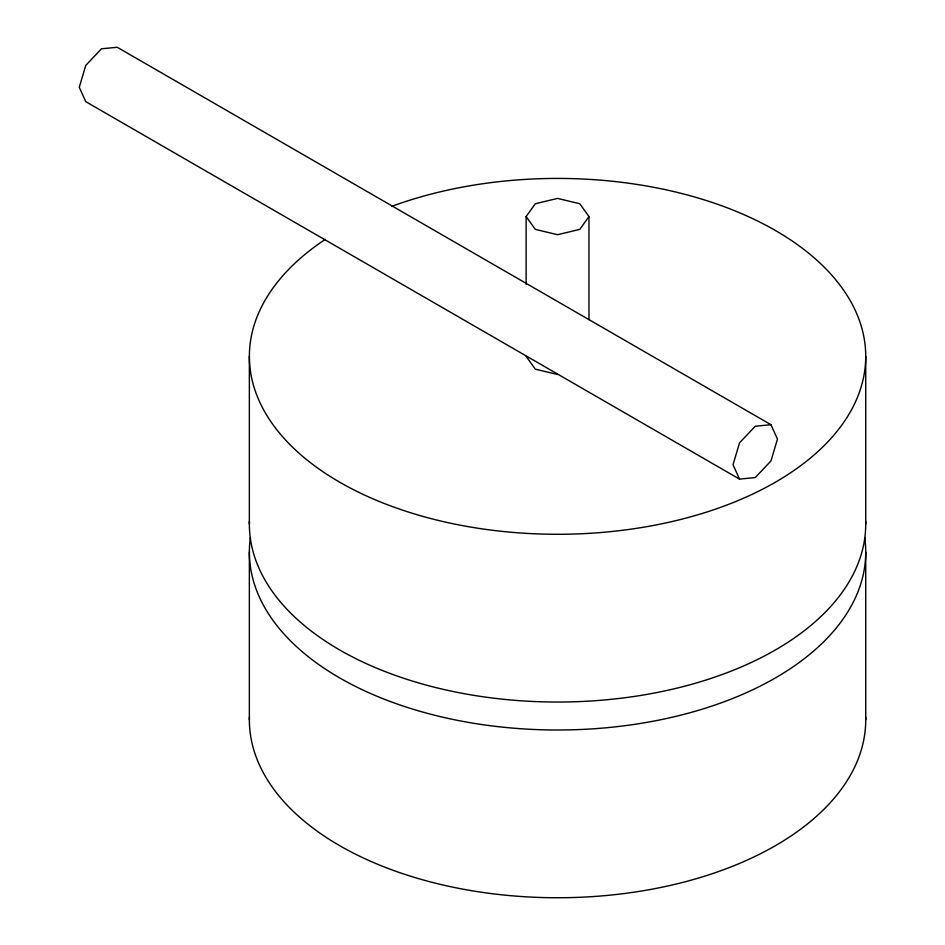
<?xml version="1.0" encoding="UTF-8"?>
<svg xmlns="http://www.w3.org/2000/svg" width="945" height="945" viewBox="0 0 945 945"><rect width="100%" height="100%" fill="white"/><g stroke="black" fill="none" stroke-linecap="round" stroke-linejoin="round"><path stroke-width="1.42" d="M526.129 284.244L526.129 216.559L535.331 203.73L557.55 198.415L579.769 203.73L588.971 216.559L588.971 319.564M588.971 216.559L579.769 229.387L557.55 234.703L535.331 229.387L526.129 216.559M770.955 424.695L755.244 426.254L739.533 442.839L733.025 464.727L739.533 479.115L755.244 477.556L770.955 460.971L777.463 439.082L770.955 424.695L117.192 47.25L101.481 48.809L85.771 65.394L79.274 87.294L85.771 101.67L739.533 479.115M557.55 374.492L535.331 369.176L526.129 356.348M865.726 356.348L865.726 524.109M865.726 552.069L865.726 719.818M249.362 356.348L249.362 524.109M249.362 552.069L249.362 719.818M865.691 716.936A308.188 177.932 0 0 1 557.55 897.75A308.188 177.932 0 0 1 249.409 716.936M864.71 537.575A308.188 177.932 0 0 1 557.55 730.001A308.188 177.932 0 0 1 250.39 537.575M865.691 521.227A308.188 177.932 0 0 1 557.55 702.04A308.188 177.932 0 0 1 249.409 521.227M392.033 206.258A308.188 177.932 0 0 1 862.761 331.707A308.188 177.932 0 0 1 469.689 526.897A308.188 177.932 0 0 1 325.269 239.416"/></g></svg>
